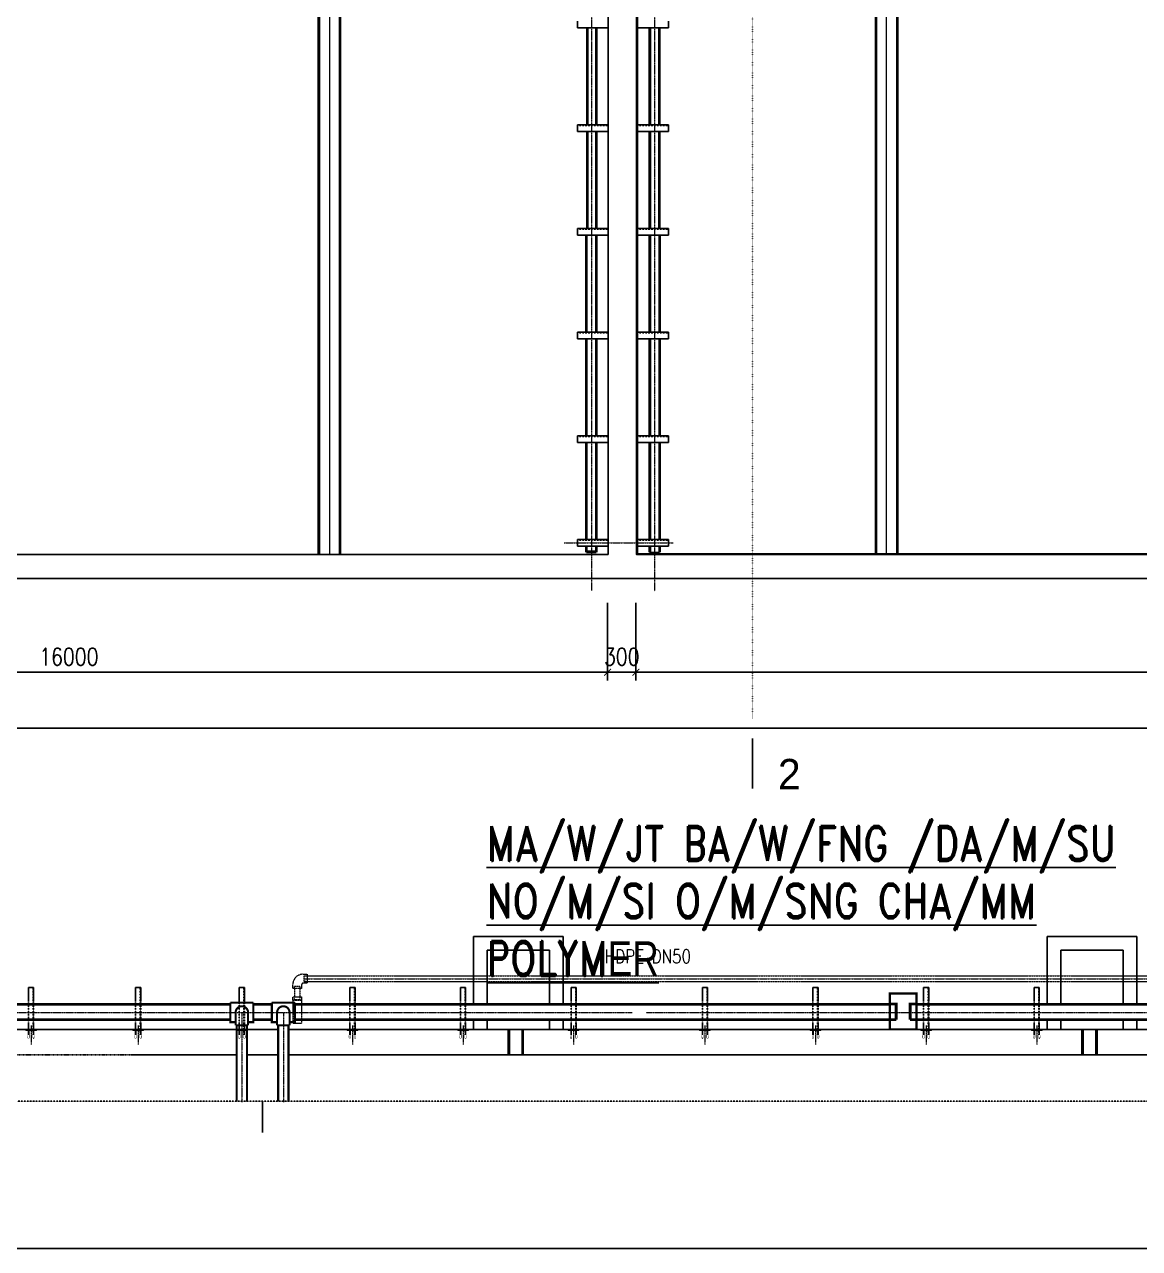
# Model space of a CAD drawing. Header units: millimetres. Extents: x -702765 to 835888, y -645289 to 262.
# Drawn here: x 736861 to 752994, y -341137 to -323426 of the extents above; entities that cross this region are included whole.
import ezdxf

# ---------------------------------------------------------------- set-up
doc = ezdxf.new("R2010")
doc.units = ezdxf.units.MM
doc.header["$LTSCALE"] = 0.01
for name, pattern in [('ACAD_ISO07W100', [3, 0, -3]), ('CENTER', [2, 1.25, -0.25, 0.25, -0.25]), ('DASHED', [19.05, 12.7, -6.35]), ('HIDDEN', [9.525, 6.35, -3.175]), ('HIDDEN2', [0.1875, 0.125, -0.0625])]:
    doc.linetypes.add(name, pattern=pattern)
for name, color, linetype, lineweight in [('duong khuat', 49, 'HIDDEN2', 9), ('duong tam', 6, 'CENTER', 9), ('NET KHUAT', 8, 'HIDDEN2', 9)]:
    doc.layers.add(name, color=color, linetype=linetype, lineweight=lineweight)
for name, color, linetype in [('DUONGBAO', 7, 'Continuous'), ('HACTH', 9, 'Continuous'), ('Layer1', 2, 'Continuous'), ('TEXT', 2, 'Continuous'), ('THEP', 4, 'Continuous')]:
    doc.layers.add(name, color=color, linetype=linetype)
doc.styles.add('AVANT-H', font='VHAVAN.TTF')
doc.styles.add('text', font='romans.shx', dxfattribs={"width": 0.8, "bigfont": 'romansvn.shx'})
doc.dimstyles.new('1-100', dxfattribs={"dimscale": 100, "dimtxt": 2.5, "dimasz": 1, "dimexe": 1.2, "dimexo": 0, "dimgap": 1, "dimtad": 1, "dimdec": 0, "dimtxsty": 'text', "dimblk": 'ARCHTICK', "dimcen": 2, "dimdle": 1.2, "dimclrd": 1, "dimclre": 1, "dimclrt": 2, "dimadec": 0, "dimazin": 0, "dimtfac": 1, "dimtdec": 0, "dimtix": 1, "dimtmove": 2, "dimatfit": 3, "dimldrblk": 'ARCHTICK', "dimfxl": 0, "dimarcsym": 0})

# ---------------------------------------------------------------- blocks, each defined once
blk = doc.blocks.new('_ArchTick')
at = {"color": 0, "linetype": 'ByBlock', "const_width": 0.15}
blk.add_lwpolyline([(-0.5, -0.5), (0.5, 0.5)], dxfattribs=at)
blk = doc.blocks.new('*D231')
at = {"layer": 'Defpoints', "color": 0}
for p in [(729707, -331793), (745298, -331793), (745298, -332800)]:
    blk.add_point(p, dxfattribs=at)
at = {"layer": 'THEP', "color": 1, "lineweight": -2}
for p, q in [((729707, -331793), (729707, -332920)), ((745298, -331793), (745298, -332920)), ((729587, -332800), (745418, -332800))]:
    blk.add_line(p, q, dxfattribs=at)
at = {"layer": 'THEP', "color": 1, "lineweight": -2, "xscale": 100, "yscale": 100, "zscale": 100, "rotation": 180}
blk.add_blockref('_ArchTick', (729707, -332800), dxfattribs=at)
at = {"layer": 'THEP', "color": 1, "lineweight": -2, "xscale": 100, "yscale": 100, "zscale": 100}
blk.add_blockref('_ArchTick', (745298, -332800), dxfattribs=at)
at = {"layer": 'THEP', "color": 2, "insert": (737503, -332575), "char_height": 250, "attachment_point": 5, "style": 'text'}
blk.add_mtext('16000', dxfattribs=at)
blk = doc.blocks.new('*D232')
at = {"layer": 'Defpoints', "color": 0}
for p in [(745298, -331793), (745708, -331793), (745708, -332800)]:
    blk.add_point(p, dxfattribs=at)
at = {"layer": 'THEP', "color": 1, "lineweight": -2}
for p, q in [((745298, -331793), (745298, -332920)), ((745708, -331793), (745708, -332920)), ((745298, -332800), (745708, -332800))]:
    blk.add_line(p, q, dxfattribs=at)
at = {"layer": 'THEP', "color": 2, "insert": (745503, -332575), "char_height": 250, "attachment_point": 5, "style": 'text'}
blk.add_mtext('300', dxfattribs=at)
blk = doc.blocks.new('*D233')
at = {"layer": 'Defpoints', "color": 0}
for p in [(745708, -331824), (761299, -331824), (761299, -332800)]:
    blk.add_point(p, dxfattribs=at)
at = {"layer": 'THEP', "color": 1, "lineweight": -2}
for p, q in [((745708, -331824), (745708, -332920)), ((761299, -331824), (761299, -332920)), ((745588, -332800), (761419, -332800))]:
    blk.add_line(p, q, dxfattribs=at)
at = {"layer": 'THEP', "color": 1, "lineweight": -2, "xscale": 100, "yscale": 100, "zscale": 100, "rotation": 180}
blk.add_blockref('_ArchTick', (745708, -332800), dxfattribs=at)
at = {"layer": 'THEP', "color": 1, "lineweight": -2, "xscale": 100, "yscale": 100, "zscale": 100}
blk.add_blockref('_ArchTick', (761299, -332800), dxfattribs=at)
at = {"layer": 'THEP', "color": 2, "insert": (753503, -332575), "char_height": 250, "attachment_point": 5, "style": 'text'}
blk.add_mtext('16000', dxfattribs=at)
blk = doc.blocks.new('*D234')
at = {"layer": 'Defpoints', "color": 0}
for p in [(729282, -331781), (777751, -331781), (777751, -333610)]:
    blk.add_point(p, dxfattribs=at)
at = {"layer": 'THEP', "color": 1, "lineweight": -2}
for p, q in [((729282, -331781), (729282, -333730)), ((777751, -331781), (777751, -333730)), ((729162, -333610), (777871, -333610))]:
    blk.add_line(p, q, dxfattribs=at)
at = {"layer": 'THEP', "color": 1, "lineweight": -2, "xscale": 100, "yscale": 100, "zscale": 100, "rotation": 180}
blk.add_blockref('_ArchTick', (729282, -333610), dxfattribs=at)
at = {"layer": 'THEP', "color": 1, "lineweight": -2, "xscale": 100, "yscale": 100, "zscale": 100}
blk.add_blockref('_ArchTick', (777751, -333610), dxfattribs=at)
at = {"layer": 'THEP', "color": 2, "insert": (753517, -333385), "char_height": 250, "attachment_point": 5, "style": 'text'}
blk.add_mtext('60000', dxfattribs=at)

msp = doc.modelspace()

# ---------------------------------------------------------------- linework, layer by layer
at = {"color": 2, "linetype": 'ACAD_ISO07W100', "ltscale": 40}
msp.add_line((747395.9, -306870.5), (747395.9, -333475.7), dxfattribs=at)
for p, q in [((745307.4, -308982), (745307.4, -331096)), ((745718.3, -308982), (745718.3, -331096)), ((745718.3, -308982), (745718.3, -331096)), ((744864, -323376), (744864, -323476)), ((746180.6, -323376), (746180.6, -323476)), ((745307.4, -323476), (744864, -323476)), ((746180.6, -323476), (745718.3, -323476)), ((744864, -324876), (744864, -324976)), ((744864, -324876), (745309.4, -324876)), ((745309.4, -324976), (744864, -324976)), ((745718.3, -324876), (746180.6, -324876)), ((746180.6, -324976), (745718.3, -324976)), ((746180.6, -324876), (746180.6, -324976)), ((744864, -326376), (744864, -326476)), ((744864, -326376), (745307.4, -326376)), ((745718.3, -326376), (746180.6, -326376)), ((746180.6, -326376), (746180.6, -326476)), ((745307.4, -326476), (744864, -326476)), ((746180.6, -326476), (745718.3, -326476)), ((744864, -327876), (744864, -327976)), ((744864, -327876), (745307.4, -327876)), ((745309.4, -327976), (744864, -327976)), ((745718.3, -327876), (746180.6, -327876)), ((746180.6, -327976), (745718.3, -327976)), ((746180.6, -327876), (746180.6, -327976)), ((744864, -329376), (744864, -329476)), ((744864, -329376), (745307.4, -329376)), ((745718.3, -329376), (746180.6, -329376)), ((746180.6, -329376), (746180.6, -329476)), ((745307.4, -329476), (744864, -329476)), ((746180.6, -329476), (745718.3, -329476)), ((744864, -330876), (745307.4, -330876)), ((744864, -330876), (744864, -330976)), ((745307.4, -330976), (744864, -330976)), ((745718.3, -330876), (746180.6, -330876)), ((746180.6, -330976), (745718.3, -330976)), ((746180.6, -330876), (746180.6, -330976)), ((729718.2, -331096), (745307.4, -331096)), ((745718.3, -331096), (759294.3, -331096)), ((729302.4, -331444.3), (746073.9, -331444.3)), ((746073.9, -331444.3), (762073.9, -331444.3)), ((743356.4, -336622.2), (744656.4, -336622.2)), ((743356.4, -337602.6), (743356.4, -336622.2)), ((744656.4, -337602.6), (744656.4, -336622.2)), ((751656.4, -336622.2), (752956.4, -336622.2)), ((751656.4, -337602.6), (751656.4, -336622.2)), ((752956.4, -337602.6), (752956.4, -336622.2)), ((743556.4, -336822.2), (744456.4, -336822.2)), ((743556.4, -337602.6), (743556.4, -336822.2)), ((744456.4, -337602.6), (744456.4, -336822.2)), ((751856.4, -336822.2), (752756.4, -336822.2)), ((751856.4, -337602.6), (751856.4, -336822.2)), ((752756.4, -337602.6), (752756.4, -336822.2)), ((743356.4, -337966), (743356.4, -337827.6)), ((743556.4, -337966), (743556.4, -337827.6)), ((744456.4, -337966), (744456.4, -337827.6)), ((744656.4, -337966), (744656.4, -337827.6)), ((751656.4, -337966), (751656.4, -337827.6)), ((751856.4, -337966), (751856.4, -337827.6)), ((752756.4, -337966), (752756.4, -337827.6)), ((752956.4, -337966), (752956.4, -337827.6)), ((724516.7, -337966), (739931.4, -337966)), ((740081.4, -337966), (740531.4, -337966)), ((740681.4, -337966), (745651.1, -337966)), ((745651.1, -337966), (755631.4, -337966)), ((738394, -338335.1), (739931.4, -338335.1)), ((740081.4, -338335.1), (740531.4, -338335.1)), ((740681.4, -338335.1), (745651.1, -338335.1)), ((745651.1, -338335.1), (755631.4, -338335.1)), ((740306.4, -339006.2), (740306.4, -339459.1))]:
    msp.add_line(p, q)
at = {"linetype": 'HIDDEN', "ltscale": 0.2}
for p, q in [((744864, -324886), (745309.4, -324886)), ((745718.3, -324886), (746180.6, -324886)), ((744864, -326386), (745307.4, -326386)), ((745718.3, -326386), (746180.6, -326386)), ((744864, -327886), (745307.4, -327886)), ((745718.3, -327886), (746180.6, -327886)), ((744864, -329386), (745307.4, -329386)), ((745718.3, -329386), (746180.6, -329386)), ((744864, -330886), (745307.4, -330886)), ((745718.3, -330886), (746180.6, -330886))]:
    msp.add_line(p, q, dxfattribs=at)
at = {"color": 4}
for p, q in [((736918.9, -337359), (736918.9, -337561.6)), ((736918.9, -337359), (736993.9, -337359)), ((736993.9, -337359), (736993.9, -337561.6)), ((738468.9, -337359), (738468.9, -337561.6)), ((738468.9, -337359), (738543.9, -337359)), ((738543.9, -337359), (738543.9, -337561.6)), ((739968.9, -337359), (739968.9, -337561.6)), ((739968.9, -337359), (740043.9, -337359)), ((740043.9, -337359), (740043.9, -337561.6)), ((741568.9, -337359), (741568.9, -337561.6)), ((741568.9, -337359), (741643.9, -337359)), ((741643.9, -337359), (741643.9, -337561.6)), ((743168.9, -337359), (743168.9, -337561.6)), ((743168.9, -337359), (743243.9, -337359)), ((743243.9, -337359), (743243.9, -337561.6)), ((744768.9, -337359), (744768.9, -337561.6)), ((744768.9, -337359), (744843.9, -337359)), ((744843.9, -337359), (744843.9, -337561.6)), ((746668.9, -337359), (746668.9, -337561.6)), ((746668.9, -337359), (746743.9, -337359)), ((746743.9, -337359), (746743.9, -337561.6)), ((748268.9, -337359), (748268.9, -337561.6)), ((748268.9, -337359), (748343.9, -337359)), ((748343.9, -337359), (748343.9, -337561.6)), ((749868.9, -337359), (749868.9, -337561.6)), ((749868.9, -337359), (749943.9, -337359)), ((749943.9, -337359), (749943.9, -337561.6)), ((751468.9, -337359), (751468.9, -337561.6)), ((751468.9, -337359), (751543.9, -337359)), ((751543.9, -337359), (751543.9, -337561.6)), ((736918.9, -337868.6), (736918.9, -338046.6)), ((736993.9, -337868.6), (736993.9, -338046.6)), ((738468.9, -337868.6), (738468.9, -338046.6)), ((738543.9, -337868.6), (738543.9, -338046.6)), ((739968.9, -337868.6), (739968.9, -338046.6)), ((740043.9, -337868.6), (740043.9, -338046.6)), ((741568.9, -337868.6), (741568.9, -338046.6)), ((741643.9, -337868.6), (741643.9, -338046.6)), ((743168.9, -337868.6), (743168.9, -338046.6)), ((743243.9, -337868.6), (743243.9, -338046.6)), ((744768.9, -337868.6), (744768.9, -338046.6)), ((744843.9, -337868.6), (744843.9, -338046.6)), ((746668.9, -337868.6), (746668.9, -338046.6)), ((746743.9, -337868.6), (746743.9, -338046.6)), ((748268.9, -337868.6), (748268.9, -338046.6)), ((748343.9, -337868.6), (748343.9, -338046.6)), ((749868.9, -337868.6), (749868.9, -338046.6)), ((749943.9, -337868.6), (749943.9, -338046.6)), ((751468.9, -337868.6), (751468.9, -338046.6)), ((751543.9, -337868.6), (751543.9, -338046.6)), ((736919.4, -338095.8), (736918.4, -338095.8)), ((736993.4, -338095.8), (736994.4, -338095.8)), ((738469.4, -338095.8), (738468.4, -338095.8)), ((738543.4, -338095.8), (738544.4, -338095.8)), ((739969.4, -338095.8), (739968.4, -338095.8)), ((740043.4, -338095.8), (740044.4, -338095.8)), ((741569.4, -338095.8), (741568.4, -338095.8)), ((741643.4, -338095.8), (741644.4, -338095.8)), ((743169.4, -338095.8), (743168.4, -338095.8)), ((743243.4, -338095.8), (743244.4, -338095.8)), ((744769.4, -338095.8), (744768.4, -338095.8)), ((744843.4, -338095.8), (744844.4, -338095.8)), ((746669.4, -338095.8), (746668.4, -338095.8)), ((746743.4, -338095.8), (746744.4, -338095.8)), ((748269.4, -338095.8), (748268.4, -338095.8)), ((748343.4, -338095.8), (748344.4, -338095.8)), ((749869.4, -338095.8), (749868.4, -338095.8)), ((749943.4, -338095.8), (749944.4, -338095.8)), ((751469.4, -338095.8), (751468.4, -338095.8)), ((751543.4, -338095.8), (751544.4, -338095.8))]:
    msp.add_line(p, q, dxfattribs=at)
at = {"color": 4, "linetype": 'HIDDEN', "ltscale": 0.4}
for p, q in [((736986.9, -337359), (736986.9, -338046.6)), ((738536.9, -337359), (738536.9, -338046.6)), ((740036.9, -337359), (740036.9, -338046.6)), ((741636.9, -337359), (741636.9, -338046.6)), ((743236.9, -337359), (743236.9, -338046.6)), ((744836.9, -337359), (744836.9, -338046.6)), ((746736.9, -337359), (746736.9, -338046.6)), ((748336.9, -337359), (748336.9, -338046.6)), ((749936.9, -337359), (749936.9, -338046.6)), ((751536.9, -337359), (751536.9, -338046.6)), ((736918.9, -337561.6), (736918.9, -337868.6)), ((736993.9, -337561.6), (736993.9, -337868.6)), ((738468.9, -337561.6), (738468.9, -337868.6)), ((738543.9, -337561.6), (738543.9, -337868.6)), ((739968.9, -337561.6), (739968.9, -337868.6)), ((740043.9, -337561.6), (740043.9, -337868.6)), ((741568.9, -337561.6), (741568.9, -337868.6)), ((741643.9, -337561.6), (741643.9, -337868.6)), ((743168.9, -337561.6), (743168.9, -337868.6)), ((743243.9, -337561.6), (743243.9, -337868.6)), ((744768.9, -337561.6), (744768.9, -337868.6)), ((744843.9, -337561.6), (744843.9, -337868.6)), ((746668.9, -337561.6), (746668.9, -337868.6)), ((746743.9, -337561.6), (746743.9, -337868.6)), ((748268.9, -337561.6), (748268.9, -337868.6)), ((748343.9, -337561.6), (748343.9, -337868.6)), ((749868.9, -337561.6), (749868.9, -337868.6)), ((749943.9, -337561.6), (749943.9, -337868.6)), ((751468.9, -337561.6), (751468.9, -337868.6)), ((751543.9, -337561.6), (751543.9, -337868.6))]:
    msp.add_line(p, q, dxfattribs=at)
at = {"linetype": 'DASHED'}
msp.add_line((724509.9, -338335.1), (738394, -338335.1), dxfattribs=at)
at = {"color": 3, "linetype": 'CENTER'}
msp.add_line((722738.3, -339006.2), (780770.9, -339006.2), dxfattribs=at)
at = {"linetype": 'HIDDEN', "ltscale": 300, "const_width": 40}
for points in [[(741120.4, -308982), (741120.4, -331096)], [(741427, -308982), (741427, -331096)], [(749179.7, -310607.2), (749179.7, -331096)], [(749489.6, -310607.2), (749489.6, -331096)]]:
    msp.add_lwpolyline(points, dxfattribs=at)
at = {"linetype": 'Continuous'}
for points in [[(745718.3, -308982), (761309.4, -308982), (761309.4, -331096), (745718.3, -331096)], [(745728.3, -308992), (761299.4, -308992), (761299.4, -331086), (745728.3, -331086)]]:
    msp.add_lwpolyline(points, close=True, dxfattribs=at)
for points, const_width in [([(745003.5, -323476), (745003.5, -324876)], 40), ([(745135.4, -323476), (745135.4, -324876)], 40), ([(745908.7, -323476), (745908.7, -324876)], 40), ([(746047.2, -323476), (746047.2, -324876)], 40), ([(745003.5, -324976), (745003.5, -326376)], 40), ([(745135.4, -324976), (745135.4, -326376)], 40), ([(745908.7, -324976), (745908.7, -326376)], 40), ([(746047.2, -324976), (746047.2, -326376)], 40), ([(744991.6, -326476), (744991.6, -327876)], 40), ([(745135.4, -326476), (745135.4, -327876)], 40), ([(745908.7, -326476), (745908.7, -327876)], 40), ([(746051.4, -326476), (746051.4, -327876)], 40), ([(744991.6, -327976), (744991.6, -329376)], 40), ([(745135.4, -327976), (745135.4, -329376)], 40), ([(745908.7, -327976), (745908.7, -329376)], 40), ([(746051.4, -327976), (746051.4, -329376)], 40), ([(744991.6, -329476), (744991.6, -330876)], 40), ([(745135.4, -329476), (745135.4, -330876)], 40), ([(745908.7, -329476), (745908.7, -330876)], 40), ([(746051.4, -329476), (746051.4, -330876)], 40), ([(744991.6, -330976), (744991.6, -331066)], 40), ([(745135.4, -330976), (745135.4, -331066)], 40), ([(745908.7, -330976), (745908.7, -331066)], 40), ([(746051.4, -330976), (746051.4, -331066)], 40), ([(744991.6, -331056), (745135.4, -331056)], 40), ([(745902.6, -331066), (746051.4, -331066)], 20), ([(730347, -337602.6), (739839.7, -337602.6)], 40), ([(740173, -337602.6), (740439.7, -337602.6)], 40), ([(740773, -337602.6), (745651.1, -337602.6)], 40), ([(745651.1, -337602.6), (749381.2, -337602.6)], 40), ([(749767.1, -337602.6), (755539.7, -337602.6)], 40), ([(730347, -337827.6), (739839.7, -337827.6)], 40), ([(740173, -337827.6), (740439.7, -337827.6)], 40), ([(740773, -337827.6), (745651.1, -337827.6)], 40), ([(745651.1, -337827.6), (749381.2, -337827.6)], 40), ([(749767.1, -337827.6), (755539.7, -337827.6)], 40), ([(743868.7, -338337.6), (743868.7, -337968.1)], 40), ([(744070.8, -338337.6), (744070.8, -337968.1)], 40), ([(752168.7, -338337.6), (752168.7, -337968.1)], 40), ([(752370.8, -338337.6), (752370.8, -337968.1)], 40)]:
    msp.add_lwpolyline(points, dxfattribs=dict(const_width=const_width))
at = {"color": 4, "const_width": 30}
for points in [[(739916.4, -337861.7), (739839.7, -337861.7), (739839.7, -337580.5)], [(739839.7, -337580.5), (740173, -337580.5)], [(740102.1, -337861.7), (740173, -337861.7), (740173, -337580.5)], [(740516.4, -337861.7), (740439.7, -337861.7), (740439.7, -337580.5)], [(740439.7, -337580.5), (740773, -337580.5)], [(740702.1, -337861.7), (740773, -337861.7), (740773, -337580.5)], [(739916.4, -337722.2), (739916.4, -337909.3)], [(740096.4, -337722.2), (740096.4, -337909.3)], [(740516.4, -337722.2), (740516.4, -337909.3)], [(740696.4, -337722.2), (740696.4, -337909.3)], [(739916.4, -337909.3), (740096.4, -337909.3)], [(740516.4, -337909.3), (740696.4, -337909.3)]]:
    msp.add_lwpolyline(points, dxfattribs=at)
at = {"const_width": 30}
msp.add_lwpolyline([(749767.1, -337447.9), (749381.2, -337447.9), (749381.2, -337966), (749767.1, -337966)], close=True, dxfattribs=at)
at = {"color": 4}
for points, const_width in [([(740096.4, -337722.2, 1), (739916.4, -337722.2, 1)], 30), ([(740696.4, -337722.2, 1), (740516.4, -337722.2, 1)], 30), ([(736918.4, -338095.8, -0.4142136), (736906.4, -338083.8, -0.4142136)], 6), ([(736931.4, -338083.8, -0.4142136), (736919.4, -338095.8, -0.4142136)], 6), ([(736981.4, -338083.8, 0.4142136), (736993.4, -338095.8, 0.4142136)], 6), ([(736994.4, -338095.8, 0.4142136), (737006.4, -338083.8, 0.4142136)], 6), ([(738468.4, -338095.8, -0.4142136), (738456.4, -338083.8, -0.4142136)], 6), ([(738481.4, -338083.8, -0.4142136), (738469.4, -338095.8, -0.4142136)], 6), ([(738531.4, -338083.8, 0.4142136), (738543.4, -338095.8, 0.4142136)], 6), ([(738544.4, -338095.8, 0.4142136), (738556.4, -338083.8, 0.4142136)], 6), ([(739968.4, -338095.8, -0.4142136), (739956.4, -338083.8, -0.4142136)], 6), ([(739981.4, -338083.8, -0.4142136), (739969.4, -338095.8, -0.4142136)], 6), ([(740031.4, -338083.8, 0.4142136), (740043.4, -338095.8, 0.4142136)], 6), ([(740044.4, -338095.8, 0.4142136), (740056.4, -338083.8, 0.4142136)], 6), ([(741568.4, -338095.8, -0.4142136), (741556.4, -338083.8, -0.4142136)], 6), ([(741581.4, -338083.8, -0.4142136), (741569.4, -338095.8, -0.4142136)], 6), ([(741631.4, -338083.8, 0.4142136), (741643.4, -338095.8, 0.4142136)], 6), ([(741644.4, -338095.8, 0.4142136), (741656.4, -338083.8, 0.4142136)], 6), ([(743168.4, -338095.8, -0.4142136), (743156.4, -338083.8, -0.4142136)], 6), ([(743181.4, -338083.8, -0.4142136), (743169.4, -338095.8, -0.4142136)], 6), ([(743231.4, -338083.8, 0.4142136), (743243.4, -338095.8, 0.4142136)], 6), ([(743244.4, -338095.8, 0.4142136), (743256.4, -338083.8, 0.4142136)], 6), ([(744768.4, -338095.8, -0.4142136), (744756.4, -338083.8, -0.4142136)], 6), ([(744781.4, -338083.8, -0.4142136), (744769.4, -338095.8, -0.4142136)], 6), ([(744831.4, -338083.8, 0.4142136), (744843.4, -338095.8, 0.4142136)], 6), ([(744844.4, -338095.8, 0.4142136), (744856.4, -338083.8, 0.4142136)], 6), ([(746668.4, -338095.8, -0.4142136), (746656.4, -338083.8, -0.4142136)], 6), ([(746681.4, -338083.8, -0.4142136), (746669.4, -338095.8, -0.4142136)], 6), ([(746731.4, -338083.8, 0.4142136), (746743.4, -338095.8, 0.4142136)], 6), ([(746744.4, -338095.8, 0.4142136), (746756.4, -338083.8, 0.4142136)], 6), ([(748268.4, -338095.8, -0.4142136), (748256.4, -338083.8, -0.4142136)], 6), ([(748281.4, -338083.8, -0.4142136), (748269.4, -338095.8, -0.4142136)], 6), ([(748331.4, -338083.8, 0.4142136), (748343.4, -338095.8, 0.4142136)], 6), ([(748344.4, -338095.8, 0.4142136), (748356.4, -338083.8, 0.4142136)], 6), ([(749868.4, -338095.8, -0.4142136), (749856.4, -338083.8, -0.4142136)], 6), ([(749881.4, -338083.8, -0.4142136), (749869.4, -338095.8, -0.4142136)], 6), ([(749931.4, -338083.8, 0.4142136), (749943.4, -338095.8, 0.4142136)], 6), ([(749944.4, -338095.8, 0.4142136), (749956.4, -338083.8, 0.4142136)], 6), ([(751468.4, -338095.8, -0.4142136), (751456.4, -338083.8, -0.4142136)], 6), ([(751481.4, -338083.8, -0.4142136), (751469.4, -338095.8, -0.4142136)], 6), ([(751531.4, -338083.8, 0.4142136), (751543.4, -338095.8, 0.4142136)], 6), ([(751544.4, -338095.8, 0.4142136), (751556.4, -338083.8, 0.4142136)], 6)]:
    msp.add_lwpolyline(points, format="xyb", dxfattribs=dict(at, const_width=const_width))
at = {"linetype": 'HIDDEN', "const_width": 40}
for points in [[(749381.2, -337599.3), (749473.2, -337599.3), (749473.2, -337827.6)], [(749767.1, -337599.3), (749675, -337599.3), (749675, -337827.6)], [(749381.2, -337827.6), (749473.2, -337827.6)], [(749767.1, -337827.6), (749675, -337827.6)]]:
    msp.add_lwpolyline(points, dxfattribs=at)
at = {"color": 7, "ltscale": 0.3, "const_width": 30}
for points in [[(739931.4, -337909.3), (739931.4, -339012.4)], [(740531.4, -337909.3), (740531.4, -339012.4)]]:
    msp.add_lwpolyline(points, dxfattribs=at)
at = {"color": 7, "ltscale": 0.2, "const_width": 30}
for points in [[(740081.4, -337909.3), (740081.4, -339012.4)], [(740681.4, -337909.3), (740681.4, -339012.4)]]:
    msp.add_lwpolyline(points, dxfattribs=at)
at = {"color": 4}
for points in [[(736881.4, -337966), (737031.4, -337966), (737031.4, -337978), (736881.4, -337978)], [(738431.4, -337966), (738581.4, -337966), (738581.4, -337978), (738431.4, -337978)], [(739931.4, -337966), (740081.4, -337966), (740081.4, -337978), (739931.4, -337978)], [(741531.4, -337966), (741681.4, -337966), (741681.4, -337978), (741531.4, -337978)], [(743131.4, -337966), (743281.4, -337966), (743281.4, -337978), (743131.4, -337978)], [(744731.4, -337966), (744881.4, -337966), (744881.4, -337978), (744731.4, -337978)], [(746631.4, -337966), (746781.4, -337966), (746781.4, -337978), (746631.4, -337978)], [(748231.4, -337966), (748381.4, -337966), (748381.4, -337978), (748231.4, -337978)], [(749831.4, -337966), (749981.4, -337966), (749981.4, -337978), (749831.4, -337978)], [(751431.4, -337966), (751581.4, -337966), (751581.4, -337978), (751431.4, -337978)]]:
    msp.add_lwpolyline(points, close=True, dxfattribs=at)
at = {"color": 4, "ltscale": 0.3, "const_width": 6}
for points in [[(736906.4, -338055), (736906.4, -338083.8)], [(736931.4, -337978), (736931.4, -338083.8)], [(736981.4, -337978), (736981.4, -338083.8)], [(737006.4, -338055), (737006.4, -338083.8)], [(738456.4, -338055), (738456.4, -338083.8)], [(738481.4, -337978), (738481.4, -338083.8)], [(738531.4, -337978), (738531.4, -338083.8)], [(738556.4, -338055), (738556.4, -338083.8)], [(739956.4, -338055), (739956.4, -338083.8)], [(739981.4, -337978), (739981.4, -338083.8)], [(740031.4, -337978), (740031.4, -338083.8)], [(740056.4, -338055), (740056.4, -338083.8)], [(741556.4, -338055), (741556.4, -338083.8)], [(741581.4, -337978), (741581.4, -338083.8)], [(741631.4, -337978), (741631.4, -338083.8)], [(741656.4, -338055), (741656.4, -338083.8)], [(743156.4, -338055), (743156.4, -338083.8)], [(743181.4, -337978), (743181.4, -338083.8)], [(743231.4, -337978), (743231.4, -338083.8)], [(743256.4, -338055), (743256.4, -338083.8)], [(744756.4, -338055), (744756.4, -338083.8)], [(744781.4, -337978), (744781.4, -338083.8)], [(744831.4, -337978), (744831.4, -338083.8)], [(744856.4, -338055), (744856.4, -338083.8)], [(746656.4, -338055), (746656.4, -338083.8)], [(746681.4, -337978), (746681.4, -338083.8)], [(746731.4, -337978), (746731.4, -338083.8)], [(746756.4, -338055), (746756.4, -338083.8)], [(748256.4, -338055), (748256.4, -338083.8)], [(748281.4, -337978), (748281.4, -338083.8)], [(748331.4, -337978), (748331.4, -338083.8)], [(748356.4, -338055), (748356.4, -338083.8)], [(749856.4, -338055), (749856.4, -338083.8)], [(749881.4, -337978), (749881.4, -338083.8)], [(749931.4, -337978), (749931.4, -338083.8)], [(749956.4, -338055), (749956.4, -338083.8)], [(751456.4, -338055), (751456.4, -338083.8)], [(751481.4, -337978), (751481.4, -338083.8)], [(751531.4, -337978), (751531.4, -338083.8)], [(751556.4, -338055), (751556.4, -338083.8)]]:
    msp.add_lwpolyline(points, dxfattribs=at)
at = {"layer": 'duong khuat', "ltscale": 2000}
for p, q in [((740893.6, -337168.7), (740949.6, -337168.7)), ((740906.3, -337193), (756080.5, -337193)), ((740949.6, -337168.7), (740949.6, -337297.3)), ((740742.9, -337375.4), (740742.9, -337319.4)), ((740871.6, -337375.4), (740742.9, -337375.4)), ((740766.4, -337375.4), (740766.4, -337493.7)), ((740846.4, -337375.4), (740846.4, -337493.7)), ((740871.6, -337319.4), (740871.6, -337375.4)), ((740949.6, -337297.3), (740893.6, -337297.3)), ((740906.3, -337273), (756080.5, -337273)), ((740742.9, -337549.7), (740742.9, -337877.3)), ((740871.6, -337549.7), (740871.6, -337877.3)), ((740742.9, -337877.3), (740871.6, -337877.3))]:
    msp.add_line(p, q, dxfattribs=at)
msp.add_lwpolyline([(740742.9, -337493.7), (740871.6, -337493.7), (740871.6, -337549.7), (740742.9, -337549.7)], close=True, dxfattribs=at)
for radius in [150.7, 22.1]:
    msp.add_arc((740893.6, -337319.4), radius, 90, 180, dxfattribs=at)
at = {"layer": 'duong tam', "ltscale": 200}
for p, q in [((741274.8, -308493.9), (741274.8, -331096)), ((741274.8, -308520.5), (741274.8, -331096)), ((745063.5, -308523.8), (745063.5, -331616.1)), ((745977, -308523.8), (745977, -331626.1)), ((749328.2, -308493.9), (749328.2, -331096)), ((749328.2, -308529), (749328.2, -331096)), ((744671.5, -330926), (746246.8, -330926)), ((740906.3, -337233), (781938.3, -337233)), ((724104.5, -337722.2), (745651.1, -337722.2)), ((740006.4, -337722.2), (740006.4, -339018.5)), ((740606.4, -337722.2), (740606.4, -339018.5)), ((745854.4, -337722.2), (760918.9, -337722.2)), ((736956.4, -337910.4), (736956.4, -338185.4)), ((738506.4, -337910.4), (738506.4, -338185.4)), ((741606.4, -337910.4), (741606.4, -338185.4)), ((743206.4, -337910.4), (743206.4, -338185.4)), ((744806.4, -337910.4), (744806.4, -338185.4)), ((746706.4, -337910.4), (746706.4, -338185.4)), ((748306.4, -337910.4), (748306.4, -338185.4)), ((749906.4, -337910.4), (749906.4, -338185.4)), ((751506.4, -337910.4), (751506.4, -338185.4))]:
    msp.add_line(p, q, dxfattribs=at)
at = {"layer": 'DUONGBAO'}
msp.add_lwpolyline([(747395.9, -333864.7, 0, 132, 0), (747610.1, -333864.7, 0, 0, 0), (748108, -333864.7, 0, 0, 0)], format="xyseb", dxfattribs=at)
at = {"layer": 'Layer1', "color": 11}
msp.add_line((747395.9, -334482.1), (747395.9, -333756.4), dxfattribs=at)
at = {"layer": 'NET KHUAT'}
msp.add_line((740742.9, -337722.2), (740871.6, -337722.2), dxfattribs=at)
at = {"layer": 'NET KHUAT', "ltscale": 200}
msp.add_lwpolyline([(740906.3, -337193), (740949.6, -337193), (740949.6, -337273), (740906.3, -337273)], close=True, dxfattribs=at)
for points in [[(740766.4, -337375.4), (740766.4, -337340.3), (740846.4, -337340.3), (740846.4, -337375.4)], [(740846.4, -337493.7), (740846.4, -337536.8), (740766.4, -337536.8), (740766.4, -337493.7)]]:
    msp.add_lwpolyline(points, dxfattribs=at)
at = {"layer": 'TEXT', "linetype": 'Continuous'}
msp.add_lwpolyline([(711460.4, -275353.5), (804608.4, -275353.5), (804608.4, -341137.4), (711460.4, -341137.4)], close=True, dxfattribs=at)

# ---------------------------------------------------------------- texts
at = {"layer": 'HACTH', "color": 4, "width": 10494.084, "attachment_point": 1, "style": 'text'}
for s, insert, char_height in [('{\\Fromand,romandvn|c0;\\LMA/W/JT BA/W/FNG /DA/M/SU NO/M/SI O/M/SNG CHA/MM POLYM\\Ftel_____.pfb|c0;ER}', (743547.7, -335025.5), 500), ('{\\Fromand,romandvn|c0;HDPE DN50 }', (745256.7, -336809.5), 200)]:
    msp.add_mtext(s, dxfattribs=dict(at, insert=insert, char_height=char_height))
at = {"layer": 'Layer1', "color": 11, "style": 'AVANT-H'}
msp.add_text('2', height=440, dxfattribs=at).set_placement((747763.2, -334493.2))

# ---------------------------------------------------------------- dimensions: what is measured, and where the dimension line sits
at = {"layer": 'THEP'}
for base, p1, p2, text, picture, middle in [((777751.5, -333610.2), (729282.3, -331780.8), (777751.5, -331780.8), '60000', '*D234', (753516.9, -333385.2)), ((745298.3, -332799.8), (729707.1, -331792.6), (745298.3, -331792.6), '16000', '*D231', (737502.7, -332574.8)), ((745707.7, -332799.8), (745298.3, -331792.6), (745707.7, -331792.6), '300', '*D232', (745503, -332574.8)), ((761298.9, -332799.8), (745707.7, -331824), (761298.9, -331824), '16000', '*D233', (753503.3, -332574.8))]:
    dim = msp.add_linear_dim(base=base, p1=p1, p2=p2, text=text, dimstyle='1-100', dxfattribs=at)
    dim.commit()
    dim.dimension.update_dxf_attribs({"geometry": picture, "text_midpoint": middle})

doc.saveas('drawing.dxf')
